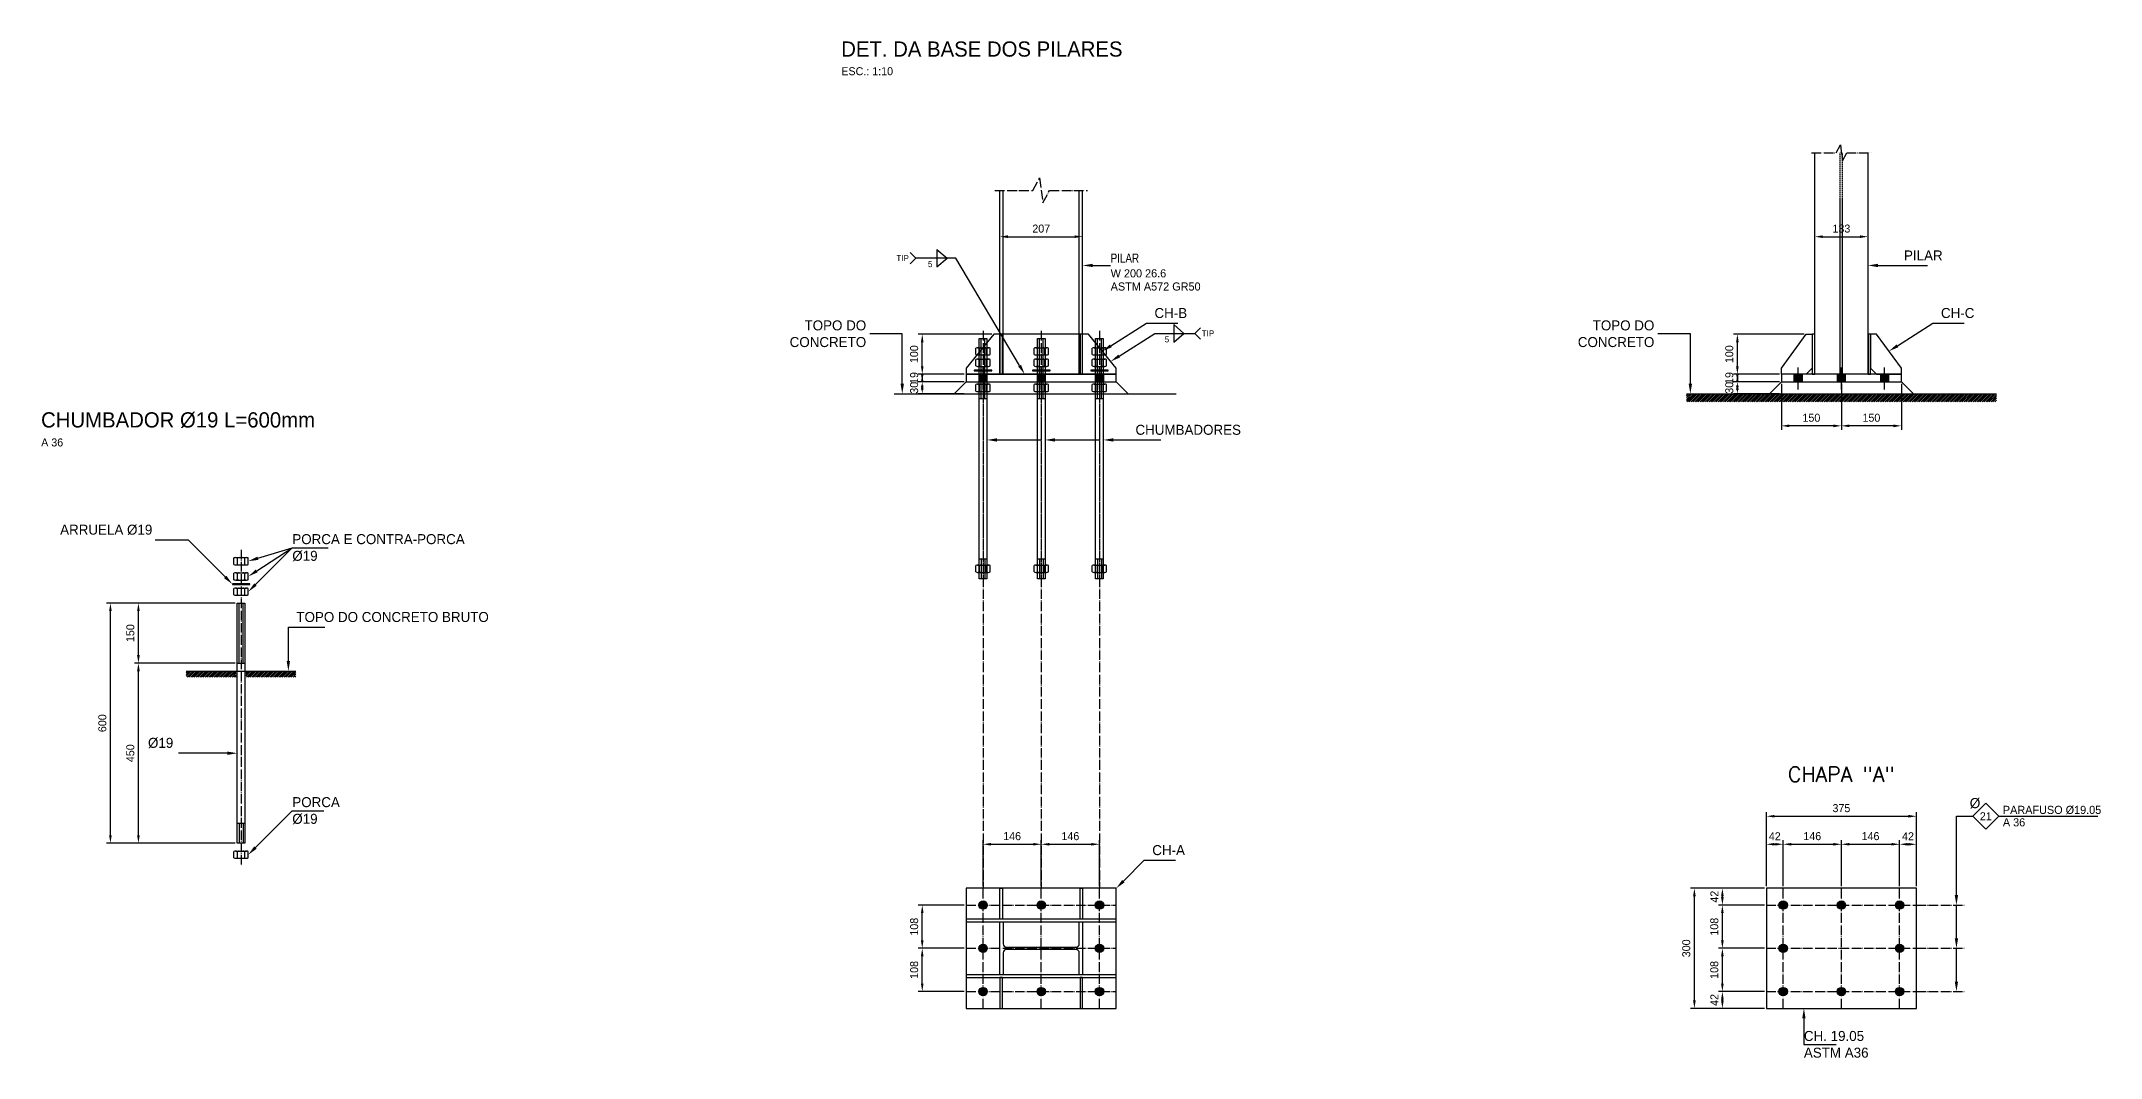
# Model space of a CAD drawing. Extents: x -2500 to 8387, y -4129 to 842.
# Drawn here: x -2500 to 2648, y -1699 to 842 of the extents above; entities that cross this region are included whole.
import ezdxf

# ---------------------------------------------------------------- set-up
doc = ezdxf.new("R2010")
doc.units = 0
doc.header["$MEASUREMENT"] = 0
doc.linetypes.add('ACAD_ISO01W100', pattern=[5, 4, -1])
doc.linetypes.add('ACAD_ISO04W100', pattern=[30.5, 24, -3, 0.5, -3])
doc.layers.get('0').update_dxf_attribs({"linetype": 'CONTINUOUS'})
doc.layers.get('DEFPOINTS').update_dxf_attribs({"linetype": 'ACAD_ISO01W100'})
for name, color, linetype in [('CHU-CHUMBADOR', 1, 'CONTINUOUS'), ('DIM-1', 4, 'CONTINUOUS'), ('EIXO', 5, 'ACAD_ISO04W100'), ('FAB-CHAPA', 2, 'CONTINUOUS'), ('G-SIMBOLO', 4, 'CONTINUOUS'), ('L-HIDDEN', 7, 'ACAD_ISO01W100'), ('PERFIL', 1, 'CONTINUOUS'), ('REGUA120', 2, 'CONTINUOUS'), ('REGUA140', 7, 'CONTINUOUS'), ('REGUA80', 4, 'CONTINUOUS')]:
    doc.layers.add(name, color=color, linetype=linetype)
doc.styles.add('REGUA100', font='ROMANS.SHX', dxfattribs={"height": 2.54})
doc.dimstyles.new('ISO-25', dxfattribs={"dimtxt": 2.5, "dimasz": 2.5, "dimexe": 1.25, "dimexo": 0.625, "dimtad": 1, "dimdsep": 46, "dimtxsty": 'STANDARD', "dimcen": 2.5, "dimclrt": 4, "dimadec": 0, "dimazin": 0, "dimtfac": 1, "dimtmove": 0, "dimatfit": 3, "dimfxl": 1, "dimarcsym": 0})
pattern_1 = [(45, (0, 0), (-2.245064, 2.245064), [])]

# ---------------------------------------------------------------- blocks, each defined once
blk = doc.blocks.new('*D4')
for p, q in [((-2014.5, -712.5), (-2266.7, -712.5)), ((-2256.7, -1142.5), (-2256.7, -732.5)), ((-2014.5, -1162.5), (-2266.7, -1162.5))]:
    blk.add_line(p, q)
for points in [[(-2256.7, -712.5), (-2253.4, -732.5), (-2260, -732.5)], [(-2256.7, -1162.5), (-2260, -1142.5), (-2253.4, -1142.5)]]:
    blk.add_trace(points)
at = {"layer": 'DEFPOINTS', "color": 0, "linetype": 'ByBlock'}
for p in [(-2009.5, -712.5), (-2009.5, -1162.5)]:
    blk.add_point(p, dxfattribs=at)
at = {"layer": 'REGUA80', "color": 4, "insert": (-2266.7, -937.5), "char_height": 20, "attachment_point": 8, "rotation": 90}
blk.add_mtext('450', dxfattribs=at)
blk = doc.blocks.new('*D5')
for p, q in [((-2014.5, -562.5), (-2266.7, -562.5)), ((-2256.7, -692.5), (-2256.7, -582.5)), ((-2014.5, -712.5), (-2266.7, -712.5))]:
    blk.add_line(p, q)
for points in [[(-2256.7, -562.5), (-2253.4, -582.5), (-2260, -582.5)], [(-2256.7, -712.5), (-2260, -692.5), (-2253.4, -692.5)]]:
    blk.add_trace(points)
at = {"layer": 'DEFPOINTS', "color": 0, "linetype": 'ByBlock'}
for p in [(-2009.5, -562.5), (-2009.5, -712.5)]:
    blk.add_point(p, dxfattribs=at)
at = {"layer": 'REGUA80', "color": 4, "insert": (-2266.7, -637.5), "char_height": 20, "attachment_point": 8, "rotation": 90}
blk.add_mtext('150', dxfattribs=at)
blk = doc.blocks.new('*D6')
for p, q in [((-2014.5, -562.5), (-2336.7, -562.5)), ((-2326.7, -1142.5), (-2326.7, -582.5)), ((-2014.5, -1162.5), (-2336.7, -1162.5))]:
    blk.add_line(p, q)
for points in [[(-2326.7, -562.5), (-2323.4, -582.5), (-2330, -582.5)], [(-2326.7, -1162.5), (-2330, -1142.5), (-2323.4, -1142.5)]]:
    blk.add_trace(points)
at = {"layer": 'DEFPOINTS', "color": 0, "linetype": 'ByBlock'}
for p in [(-2009.5, -562.5), (-2009.5, -1162.5)]:
    blk.add_point(p, dxfattribs=at)
at = {"layer": 'REGUA80', "color": 4, "insert": (-2336.7, -862.5), "char_height": 20, "attachment_point": 8, "rotation": 90}
blk.add_mtext('600', dxfattribs=at)
blk = doc.blocks.new('*D7')
for p, q in [((-103.5, 333.1), (-103.5, 363.1)), ((103.5, 333.1), (103.5, 363.1)), ((-83.5, 353.1), (83.5, 353.1))]:
    blk.add_line(p, q)
for points in [[(-103.5, 353.1), (-83.5, 356.5), (-83.5, 349.8)], [(103.5, 353.1), (83.5, 349.8), (83.5, 356.5)]]:
    blk.add_trace(points)
at = {"layer": 'DEFPOINTS', "color": 0}
for p in [(0, 363.1), (-103.5, 328.1), (103.5, 328.1)]:
    blk.add_point(p, dxfattribs=at)
at = {"layer": 'REGUA80', "color": 4, "insert": (0, 363.1), "char_height": 20, "attachment_point": 8}
blk.add_mtext('207', dxfattribs=at)
blk = doc.blocks.new('*D8')
for p, q in [((-192.5, -9.5), (-307.5, -9.5)), ((-192.5, -39.5), (-307.5, -39.5)), ((-297.5, -19.5), (-297.5, -29.5))]:
    blk.add_line(p, q)
for points in [[(-297.5, -9.5), (-294.2, -29.5), (-300.8, -29.5)], [(-297.5, -39.5), (-300.8, -19.5), (-294.2, -19.5)]]:
    blk.add_trace(points)
at = {"layer": 'DEFPOINTS', "color": 0, "linetype": 'ByBlock'}
for p in [(-187.5, -9.5), (-187.5, -39.5)]:
    blk.add_point(p, dxfattribs=at)
at = {"layer": 'REGUA80', "color": 4, "insert": (-307.5, -24.5), "char_height": 20, "attachment_point": 8, "rotation": 90}
blk.add_mtext('30', dxfattribs=at)
blk = doc.blocks.new('*D9')
for p, q in [((-192.5, 9.5), (-307.5, 9.5)), ((-297.5, 10.5), (-297.5, -10.5)), ((-192.5, -9.5), (-307.5, -9.5))]:
    blk.add_line(p, q)
for points in [[(-297.5, -9.5), (-300.8, 10.5), (-294.2, 10.5)], [(-297.5, 9.5), (-294.2, -10.5), (-300.8, -10.5)]]:
    blk.add_trace(points)
at = {"layer": 'DEFPOINTS', "color": 0, "linetype": 'ByBlock'}
for p in [(-187.5, 9.5), (-187.5, -9.5)]:
    blk.add_point(p, dxfattribs=at)
at = {"layer": 'REGUA80', "color": 4, "insert": (-307.5, 0), "char_height": 20, "attachment_point": 8, "rotation": 90}
blk.add_mtext('19', dxfattribs=at)
blk = doc.blocks.new('*D10')
for p, q in [((-123.5, 109.5), (-307.5, 109.5)), ((-297.5, 29.5), (-297.5, 89.5)), ((-192.5, 9.5), (-307.5, 9.5))]:
    blk.add_line(p, q)
for points in [[(-297.5, 109.5), (-294.2, 89.5), (-300.8, 89.5)], [(-297.5, 9.5), (-300.8, 29.5), (-294.2, 29.5)]]:
    blk.add_trace(points)
at = {"layer": 'DEFPOINTS', "color": 0, "linetype": 'ByBlock'}
for p in [(-118.5, 109.5), (-187.5, 9.5)]:
    blk.add_point(p, dxfattribs=at)
at = {"layer": 'REGUA80', "color": 4, "insert": (-307.5, 59.5), "char_height": 20, "attachment_point": 8, "rotation": 90}
blk.add_mtext('100', dxfattribs=at)
blk = doc.blocks.new('*D11')
for p, q in [((1933.5, 333.1), (1933.5, 363.1)), ((2066.5, 333.1), (2066.5, 363.1)), ((1953.5, 353.1), (2046.5, 353.1))]:
    blk.add_line(p, q)
for points in [[(1933.5, 353.1), (1953.5, 356.5), (1953.5, 349.8)], [(2066.5, 353.1), (2046.5, 349.8), (2046.5, 356.5)]]:
    blk.add_trace(points)
at = {"layer": 'DEFPOINTS', "color": 0}
for p in [(2000, 363.1), (1933.5, 328.1), (2066.5, 328.1)]:
    blk.add_point(p, dxfattribs=at)
at = {"layer": 'REGUA80', "color": 4, "insert": (2000, 363.1), "char_height": 20, "attachment_point": 8}
blk.add_mtext('133', dxfattribs=at)
blk = doc.blocks.new('*D12')
for p, q in [((1845, -9.5), (1730, -9.5)), ((1845, -39.5), (1730, -39.5)), ((1740, -19.5), (1740, -29.5))]:
    blk.add_line(p, q)
for points in [[(1740, -9.5), (1743.3, -29.5), (1736.7, -29.5)], [(1740, -39.5), (1736.7, -19.5), (1743.3, -19.5)]]:
    blk.add_trace(points)
at = {"layer": 'DEFPOINTS', "color": 0, "linetype": 'ByBlock'}
for p in [(1850, -9.5), (1850, -39.5)]:
    blk.add_point(p, dxfattribs=at)
at = {"layer": 'REGUA80', "color": 4, "insert": (1730, -24.5), "char_height": 20, "attachment_point": 8, "rotation": 90}
blk.add_mtext('30', dxfattribs=at)
blk = doc.blocks.new('*D13')
for p, q in [((1845, 9.5), (1730, 9.5)), ((1740, 10.5), (1740, -10.5)), ((1845, -9.5), (1730, -9.5))]:
    blk.add_line(p, q)
for points in [[(1740, -9.5), (1736.7, 10.5), (1743.3, 10.5)], [(1740, 9.5), (1743.3, -10.5), (1736.7, -10.5)]]:
    blk.add_trace(points)
at = {"layer": 'DEFPOINTS', "color": 0, "linetype": 'ByBlock'}
for p in [(1850, 9.5), (1850, -9.5)]:
    blk.add_point(p, dxfattribs=at)
at = {"layer": 'REGUA80', "color": 4, "insert": (1730, 0), "char_height": 20, "attachment_point": 8, "rotation": 90}
blk.add_mtext('19', dxfattribs=at)
blk = doc.blocks.new('*D14')
for p, q in [((1907.2, 109.5), (1730, 109.5)), ((1740, 29.5), (1740, 89.5)), ((1845, 9.5), (1730, 9.5))]:
    blk.add_line(p, q)
for points in [[(1740, 109.5), (1743.3, 89.5), (1736.7, 89.5)], [(1740, 9.5), (1736.7, 29.5), (1743.3, 29.5)]]:
    blk.add_trace(points)
at = {"layer": 'DEFPOINTS', "color": 0, "linetype": 'ByBlock'}
for p in [(1912.2, 109.5), (1850, 9.5)]:
    blk.add_point(p, dxfattribs=at)
at = {"layer": 'REGUA80', "color": 4, "insert": (1730, 59.5), "char_height": 20, "attachment_point": 8, "rotation": 90}
blk.add_mtext('100', dxfattribs=at)
blk = doc.blocks.new('*D15')
for p, q in [((1850, -14.5), (1850, -129.5)), ((2000, -14.5), (2000, -129.5)), ((1980, -119.5), (1870, -119.5))]:
    blk.add_line(p, q)
for points in [[(1850, -119.5), (1870, -116.2), (1870, -122.9)], [(2000, -119.5), (1980, -122.9), (1980, -116.2)]]:
    blk.add_trace(points)
at = {"layer": 'DEFPOINTS', "color": 0}
for p in [(1850, -9.5), (2000, -9.5), (1925, -109.5)]:
    blk.add_point(p, dxfattribs=at)
at = {"layer": 'REGUA80', "color": 4, "insert": (1925, -109.5), "char_height": 20, "attachment_point": 8}
blk.add_mtext('150', dxfattribs=at)
blk = doc.blocks.new('*D16')
for p, q in [((2000, -14.5), (2000, -129.5)), ((2150, -14.5), (2150, -129.5)), ((2130, -119.5), (2020, -119.5))]:
    blk.add_line(p, q)
for points in [[(2000, -119.5), (2020, -116.2), (2020, -122.9)], [(2150, -119.5), (2130, -122.9), (2130, -116.2)]]:
    blk.add_trace(points)
at = {"layer": 'DEFPOINTS', "color": 0}
for p in [(2000, -9.5), (2150, -9.5), (2075, -109.5)]:
    blk.add_point(p, dxfattribs=at)
at = {"layer": 'REGUA80', "color": 4, "insert": (2075, -109.5), "char_height": 20, "attachment_point": 8}
blk.add_mtext('150', dxfattribs=at)
blk = doc.blocks.new('*D17')
for p, q in [((-192.5, -1425), (-307.5, -1425)), ((-297.5, -1513), (-297.5, -1445)), ((-192.5, -1533), (-307.5, -1533))]:
    blk.add_line(p, q)
for points in [[(-297.5, -1425), (-294.2, -1445), (-300.8, -1445)], [(-297.5, -1533), (-300.8, -1513), (-294.2, -1513)]]:
    blk.add_trace(points)
at = {"layer": 'DEFPOINTS', "color": 0, "linetype": 'ByBlock'}
for p in [(-187.5, -1425), (-187.5, -1533)]:
    blk.add_point(p, dxfattribs=at)
at = {"layer": 'REGUA80', "color": 4, "insert": (-307.5, -1479), "char_height": 20, "attachment_point": 8, "rotation": 90}
blk.add_mtext('108', dxfattribs=at)
blk = doc.blocks.new('*D18')
for p, q in [((-192.5, -1317), (-307.5, -1317)), ((-297.5, -1405), (-297.5, -1337)), ((-192.5, -1425), (-307.5, -1425))]:
    blk.add_line(p, q)
for points in [[(-297.5, -1317), (-294.2, -1337), (-300.8, -1337)], [(-297.5, -1425), (-300.8, -1405), (-294.2, -1405)]]:
    blk.add_trace(points)
at = {"layer": 'DEFPOINTS', "color": 0, "linetype": 'ByBlock'}
for p in [(-187.5, -1317), (-187.5, -1425)]:
    blk.add_point(p, dxfattribs=at)
at = {"layer": 'REGUA80', "color": 4, "insert": (-307.5, -1371), "char_height": 20, "attachment_point": 8, "rotation": 90}
blk.add_mtext('108', dxfattribs=at)
blk = doc.blocks.new('*D19')
for p, q in [((-145.5, -1270), (-145.5, -1155)), ((-125.5, -1165), (-20, -1165)), ((0, -1270), (0, -1155))]:
    blk.add_line(p, q)
for points in [[(-145.5, -1165), (-125.5, -1161.7), (-125.5, -1168.3)], [(0, -1165), (-20, -1168.3), (-20, -1161.7)]]:
    blk.add_trace(points)
at = {"layer": 'DEFPOINTS', "color": 0}
for p in [(-72.8, -1155), (-145.5, -1275), (0, -1275)]:
    blk.add_point(p, dxfattribs=at)
at = {"layer": 'REGUA80', "color": 4, "insert": (-72.8, -1155), "char_height": 20, "attachment_point": 8}
blk.add_mtext('146', dxfattribs=at)
blk = doc.blocks.new('*D20')
for p, q in [((0, -1270), (0, -1155)), ((20, -1165), (125.5, -1165)), ((145.5, -1270), (145.5, -1155))]:
    blk.add_line(p, q)
for points in [[(0, -1165), (20, -1161.7), (20, -1168.3)], [(145.5, -1165), (125.5, -1168.3), (125.5, -1161.7)]]:
    blk.add_trace(points)
at = {"layer": 'DEFPOINTS', "color": 0}
for p in [(72.8, -1155), (0, -1275), (145.5, -1275)]:
    blk.add_point(p, dxfattribs=at)
at = {"layer": 'REGUA80', "color": 4, "insert": (72.8, -1155), "char_height": 20, "attachment_point": 8}
blk.add_mtext('146', dxfattribs=at)
blk = doc.blocks.new('*D21')
for p, q in [((1807.5, -1533), (1692.5, -1533)), ((1807.5, -1575), (1692.5, -1575)), ((1702.5, -1555), (1702.5, -1553))]:
    blk.add_line(p, q)
for points in [[(1702.5, -1533), (1705.8, -1553), (1699.2, -1553)], [(1702.5, -1575), (1699.2, -1555), (1705.8, -1555)]]:
    blk.add_trace(points)
at = {"layer": 'DEFPOINTS', "color": 0, "linetype": 'ByBlock'}
for p in [(1812.5, -1533), (1812.5, -1575)]:
    blk.add_point(p, dxfattribs=at)
at = {"layer": 'REGUA80', "color": 4, "insert": (1692.5, -1554), "char_height": 20, "attachment_point": 8, "rotation": 90}
blk.add_mtext('42', dxfattribs=at)
blk = doc.blocks.new('*D22')
for p, q in [((1807.5, -1425), (1692.5, -1425)), ((1702.5, -1513), (1702.5, -1445)), ((1807.5, -1533), (1692.5, -1533))]:
    blk.add_line(p, q)
for points in [[(1702.5, -1425), (1705.8, -1445), (1699.2, -1445)], [(1702.5, -1533), (1699.2, -1513), (1705.8, -1513)]]:
    blk.add_trace(points)
at = {"layer": 'DEFPOINTS', "color": 0, "linetype": 'ByBlock'}
for p in [(1812.5, -1425), (1812.5, -1533)]:
    blk.add_point(p, dxfattribs=at)
at = {"layer": 'REGUA80', "color": 4, "insert": (1692.5, -1479), "char_height": 20, "attachment_point": 8, "rotation": 90}
blk.add_mtext('108', dxfattribs=at)
blk = doc.blocks.new('*D23')
for p, q in [((1807.5, -1317), (1692.5, -1317)), ((1702.5, -1405), (1702.5, -1337)), ((1807.5, -1425), (1692.5, -1425))]:
    blk.add_line(p, q)
for points in [[(1702.5, -1317), (1705.8, -1337), (1699.2, -1337)], [(1702.5, -1425), (1699.2, -1405), (1705.8, -1405)]]:
    blk.add_trace(points)
at = {"layer": 'DEFPOINTS', "color": 0, "linetype": 'ByBlock'}
for p in [(1812.5, -1317), (1812.5, -1425)]:
    blk.add_point(p, dxfattribs=at)
at = {"layer": 'REGUA80', "color": 4, "insert": (1692.5, -1371), "char_height": 20, "attachment_point": 8, "rotation": 90}
blk.add_mtext('108', dxfattribs=at)
blk = doc.blocks.new('*D24')
for p, q in [((1807.5, -1275), (1692.5, -1275)), ((1807.5, -1317), (1692.5, -1317)), ((1702.5, -1297), (1702.5, -1295))]:
    blk.add_line(p, q)
for points in [[(1702.5, -1275), (1705.8, -1295), (1699.2, -1295)], [(1702.5, -1317), (1699.2, -1297), (1705.8, -1297)]]:
    blk.add_trace(points)
at = {"layer": 'DEFPOINTS', "color": 0, "linetype": 'ByBlock'}
for p in [(1812.5, -1275), (1812.5, -1317)]:
    blk.add_point(p, dxfattribs=at)
at = {"layer": 'REGUA80', "color": 4, "insert": (1692.5, -1296), "char_height": 20, "attachment_point": 8, "rotation": 90}
blk.add_mtext('42', dxfattribs=at)
blk = doc.blocks.new('*D25')
for p, q in [((1812.5, -1270), (1812.5, -1155)), ((1832.5, -1165), (1834.5, -1165)), ((1854.5, -1270), (1854.5, -1155))]:
    blk.add_line(p, q)
for points in [[(1812.5, -1165), (1832.5, -1161.7), (1832.5, -1168.3)], [(1854.5, -1165), (1834.5, -1168.3), (1834.5, -1161.7)]]:
    blk.add_trace(points)
at = {"layer": 'DEFPOINTS', "color": 0}
for p in [(1833.5, -1155), (1812.5, -1275), (1854.5, -1275)]:
    blk.add_point(p, dxfattribs=at)
at = {"layer": 'REGUA80', "color": 4, "insert": (1833.5, -1155), "char_height": 20, "attachment_point": 8}
blk.add_mtext('42', dxfattribs=at)
blk = doc.blocks.new('*D26')
for p, q in [((1854.5, -1270), (1854.5, -1155)), ((1874.5, -1165), (1980, -1165)), ((2000, -1270), (2000, -1155))]:
    blk.add_line(p, q)
for points in [[(1854.5, -1165), (1874.5, -1161.7), (1874.5, -1168.3)], [(2000, -1165), (1980, -1168.3), (1980, -1161.7)]]:
    blk.add_trace(points)
at = {"layer": 'DEFPOINTS', "color": 0}
for p in [(1927.2, -1155), (1854.5, -1275), (2000, -1275)]:
    blk.add_point(p, dxfattribs=at)
at = {"layer": 'REGUA80', "color": 4, "insert": (1927.2, -1155), "char_height": 20, "attachment_point": 8}
blk.add_mtext('146', dxfattribs=at)
blk = doc.blocks.new('*D27')
for p, q in [((2000, -1270), (2000, -1155)), ((2020, -1165), (2125.5, -1165)), ((2145.5, -1270), (2145.5, -1155))]:
    blk.add_line(p, q)
for points in [[(2000, -1165), (2020, -1161.7), (2020, -1168.3)], [(2145.5, -1165), (2125.5, -1168.3), (2125.5, -1161.7)]]:
    blk.add_trace(points)
at = {"layer": 'DEFPOINTS', "color": 0}
for p in [(2072.8, -1155), (2000, -1275), (2145.5, -1275)]:
    blk.add_point(p, dxfattribs=at)
at = {"layer": 'REGUA80', "color": 4, "insert": (2072.8, -1155), "char_height": 20, "attachment_point": 8}
blk.add_mtext('146', dxfattribs=at)
blk = doc.blocks.new('*D28')
for p, q in [((2145.5, -1270), (2145.5, -1155)), ((2165.5, -1165), (2167.5, -1165)), ((2187.5, -1270), (2187.5, -1155))]:
    blk.add_line(p, q)
for points in [[(2145.5, -1165), (2165.5, -1161.7), (2165.5, -1168.3)], [(2187.5, -1165), (2167.5, -1168.3), (2167.5, -1161.7)]]:
    blk.add_trace(points)
at = {"layer": 'DEFPOINTS', "color": 0}
for p in [(2166.5, -1155), (2145.5, -1275), (2187.5, -1275)]:
    blk.add_point(p, dxfattribs=at)
at = {"layer": 'REGUA80', "color": 4, "insert": (2166.5, -1155), "char_height": 20, "attachment_point": 8}
blk.add_mtext('42', dxfattribs=at)
blk = doc.blocks.new('*D29')
for p, q in [((1807.5, -1275), (1622.5, -1275)), ((1632.5, -1555), (1632.5, -1295)), ((1807.5, -1575), (1622.5, -1575))]:
    blk.add_line(p, q)
for points in [[(1632.5, -1275), (1635.8, -1295), (1629.2, -1295)], [(1632.5, -1575), (1629.2, -1555), (1635.8, -1555)]]:
    blk.add_trace(points)
at = {"layer": 'DEFPOINTS', "color": 0, "linetype": 'ByBlock'}
for p in [(1812.5, -1275), (1812.5, -1575)]:
    blk.add_point(p, dxfattribs=at)
at = {"layer": 'REGUA80', "color": 4, "insert": (1622.5, -1425), "char_height": 20, "attachment_point": 8, "rotation": 90}
blk.add_mtext('300', dxfattribs=at)
blk = doc.blocks.new('*D30')
for p, q in [((1812.5, -1270), (1812.5, -1085)), ((1832.5, -1095), (2167.5, -1095)), ((2187.5, -1270), (2187.5, -1085))]:
    blk.add_line(p, q)
for points in [[(1812.5, -1095), (1832.5, -1091.7), (1832.5, -1098.3)], [(2187.5, -1095), (2167.5, -1098.3), (2167.5, -1091.7)]]:
    blk.add_trace(points)
at = {"layer": 'DEFPOINTS', "color": 0}
for p in [(2000, -1085), (1812.5, -1275), (2187.5, -1275)]:
    blk.add_point(p, dxfattribs=at)
at = {"layer": 'REGUA80', "color": 4, "insert": (2000, -1085), "char_height": 20, "attachment_point": 8}
blk.add_mtext('375', dxfattribs=at)

msp = doc.modelspace()

# ---------------------------------------------------------------- hatches: boundary and pattern name
h = msp.add_hatch()
h.set_pattern_fill('ANSI31', color=256, style=0)
h.set_pattern_definition(pattern_1)
h.paths.add_polyline_path([(1612.5, -39.525), (1612.5, -59.525), (2387.5, -59.525), (2387.5, -39.525)])
h = msp.add_hatch()
h.set_pattern_fill('ANSI31', color=256, style=0)
h.set_pattern_definition(pattern_1)
h.paths.add_polyline_path([(-2137.16, -732.5), (-2137.16, -747.5), (-2012.025, -747.5), (-2012.025, -732.5)])
h = msp.add_hatch()
h.set_pattern_fill('ANSI31', color=256, style=0)
h.set_pattern_definition(pattern_1)
h.paths.add_polyline_path([(-1862.84, -732.5), (-1862.84, -747.5), (-1987.975, -747.5), (-1987.975, -732.5)])

# ---------------------------------------------------------------- linework, layer by layer
for p, q in [((-367.5, -39.525), (337.5, -39.525)), ((1612.5, -39.525), (2387.5, -39.525)), ((-2137.16, -732.5), (-1862.84, -732.5)), ((2287.5, -1095), (2328.281, -1095))]:
    msp.add_line(p, q)
at = {"color": 4}
for p, q in [((-187.5, -9.525), (-217.5, -39.525)), ((187.5, -9.525), (217.5, -39.525)), ((1850, -9.525), (1820, -39.525)), ((2150, -9.525), (2180, -39.525)), ((2393.631, -1095), (2640.631, -1095))]:
    msp.add_line(p, q, dxfattribs=at)
at = {"color": 255}
for points in [[(-54.159, 31.024), (-213.5, 299.525)], [(194.792, 54.947), (283.7, 111.525)]]:
    msp.add_lwpolyline(points, dxfattribs=at)
for points in [[(128.5, 281.25), (173.5, 281.25)], [(2091.5, 281.25), (2136.5, 281.25), (2215, 281.25)], [(-347.5, -14.525), (-347.5, 110.475), (-428.5, 110.475)], [(174.092, 80.447), (263, 137.025), (341, 137.025)], [(1622.5, -14.525), (1622.5, 110.475), (1541.5, 110.475)], [(2140.017, 80.447), (2228.925, 137.025), (2306.925, 137.025)], [(-110.975, -154.762), (0, -154.762)], [(34.525, -154.762), (145.5, -154.762)], [(180.025, -154.762), (215.5, -154.762), (298.75, -154.762)], [(-2039.585, -497.197), (-2131.907, -404.875), (-2214.907, -404.875)], [(-1964.331, -516.247), (-1872.008, -423.925), (-1782.009, -423.925)], [(-1961.082, -482.147), (-1872.008, -423.925)], [(-1958.111, -450.382), (-1872.008, -423.925)], [(-1881.89, -707.5), (-1881.89, -622.5), (-1790.391, -622.5)], [(-2034.525, -937.5), (-2079.525, -937.5), (-2156.525, -937.5)], [(-1964.331, -1173.397), (-1872.008, -1081.075), (-1793.258, -1081.075)], [(2287.5, -1292), (2287.5, -1095)], [(205.178, -1257.322), (257.5, -1205), (335.5, -1205)], [(2287.5, -1400), (2287.5, -1317)], [(2287.5, -1508), (2287.5, -1425)], [(1906.25, -1600), (1906.25, -1665), (1987.25, -1665)]]:
    msp.add_lwpolyline(points)
at = {"color": 4}
msp.add_lwpolyline([(2393.631, -1095), (2360.956, -1062.325), (2328.281, -1095), (2360.956, -1127.675)], close=True, dxfattribs=at)
at = {"const_width": 10.525}
for points in [[(-150.762, -1317, 1), (-140.238, -1317, 1)], [(-5.262, -1317, 1), (5.262, -1317, 1)], [(140.238, -1317, 1), (150.762, -1317, 1)], [(1849.238, -1317, 1), (1859.762, -1317, 1)], [(1994.738, -1317, 1), (2005.262, -1317, 1)], [(2140.238, -1317, 1), (2150.762, -1317, 1)], [(-150.762, -1425, 1), (-140.238, -1425, 1)], [(140.238, -1425, 1), (150.762, -1425, 1)], [(1849.238, -1425, 1), (1859.762, -1425, 1)], [(2140.238, -1425, 1), (2150.762, -1425, 1)], [(-150.762, -1533, 1), (-140.238, -1533, 1)], [(-5.262, -1533, 1), (5.262, -1533, 1)], [(140.238, -1533, 1), (150.762, -1533, 1)], [(1849.238, -1533, 1), (1859.762, -1533, 1)], [(1994.738, -1533, 1), (2005.262, -1533, 1)], [(2140.238, -1533, 1), (2150.762, -1533, 1)]]:
    msp.add_lwpolyline(points, format="xyb", close=True, dxfattribs=at)
for points in [[(103.5, 281.25), (128.5, 285.417), (128.5, 277.083)], [(2066.5, 281.25), (2091.5, 285.417), (2091.5, 277.083)], [(153, 67.025), (171.855, 83.962), (176.329, 76.932)], [(2118.925, 67.025), (2137.78, 83.962), (2142.254, 76.932)], [(-347.5, -39.525), (-351.667, -14.525), (-343.333, -14.525)], [(1622.5, -39.525), (1618.333, -14.525), (1626.667, -14.525)], [(-135.975, -154.762), (-110.975, -150.596), (-110.975, -158.929)], [(9.525, -154.762), (34.525, -150.596), (34.525, -158.929)], [(155.025, -154.762), (180.025, -150.596), (180.025, -158.929)], [(-1982.008, -457.725), (-1959.335, -446.399), (-1956.887, -454.365)], [(-2021.907, -514.875), (-2042.531, -500.144), (-2036.639, -494.251)], [(-1982.008, -495.825), (-1963.362, -478.659), (-1958.802, -485.635)], [(-1982.008, -533.925), (-1967.277, -513.301), (-1961.384, -519.194)], [(-1881.89, -732.5), (-1886.057, -707.5), (-1877.723, -707.5)], [(-2009.525, -937.5), (-2034.525, -941.667), (-2034.525, -933.333)], [(-1982.008, -1191.075), (-1967.277, -1170.451), (-1961.384, -1176.344)], [(187.5, -1275), (202.231, -1254.376), (208.124, -1260.269)], [(2287.5, -1317), (2283.333, -1292), (2291.667, -1292)], [(2287.5, -1425), (2283.333, -1400), (2291.667, -1400)], [(2287.5, -1533), (2283.333, -1508), (2291.667, -1508)], [(1906.25, -1575), (1910.417, -1600), (1902.083, -1600)]]:
    msp.add_trace(points)
at = {"color": 255}
for points in [[(173.7, 41.525), (192.555, 58.462), (197.029, 51.432)], [(-156.025, -9.525), (-134.975, -9.525), (-156.025, 9.525), (-134.975, 9.525)], [(-156.025, -9.525), (-134.975, -9.525), (-156.025, 9.525), (-134.975, 9.525)], [(-156.025, -9.525), (-134.975, -9.525), (-156.025, 9.525), (-134.975, 9.525)], [(-41.4, 9.525), (-57.742, 28.898), (-50.575, 33.151)], [(-10.525, -9.525), (10.525, -9.525), (-10.525, 9.525), (10.525, 9.525)], [(-10.525, -9.525), (10.525, -9.525), (-10.525, 9.525), (10.525, 9.525)], [(134.975, -9.525), (156.025, -9.525), (134.975, 9.525), (156.025, 9.525)], [(134.975, -9.525), (156.025, -9.525), (134.975, 9.525), (156.025, 9.525)], [(134.975, -9.525), (156.025, -9.525), (134.975, 9.525), (156.025, 9.525)], [(1881.475, -9.525), (1902.525, -9.525), (1881.475, 9.525), (1902.525, 9.525)], [(1881.475, -9.525), (1902.525, -9.525), (1881.475, 9.525), (1902.525, 9.525)], [(1881.475, -9.525), (1902.525, -9.525), (1881.475, 9.525), (1902.525, 9.525)], [(1989.475, -9.525), (2010.525, -9.525), (1989.475, 9.525), (2010.525, 9.525)], [(1989.475, -9.525), (2010.525, -9.525), (1989.475, 9.525), (2010.525, 9.525)], [(2097.475, -9.525), (2118.525, -9.525), (2097.475, 9.525), (2118.525, 9.525)], [(2097.475, -9.525), (2118.525, -9.525), (2097.475, 9.525), (2118.525, 9.525)], [(2097.475, -9.525), (2118.525, -9.525), (2097.475, 9.525), (2118.525, 9.525)]]:
    msp.add_trace(points, dxfattribs=at)
at = {"layer": 'CHU-CHUMBADOR'}
for p, q in [((-163.492, 58.579), (-163.492, 74.771)), ((-158.994, 75.724), (-132.006, 75.724)), ((-158.994, 57.626), (-132.006, 57.626)), ((-154.496, 58.579), (-154.496, 74.771)), ((-136.504, 58.579), (-136.504, 74.771)), ((-127.508, 58.579), (-127.508, 74.771)), ((-17.992, 58.579), (-17.992, 74.771)), ((-13.494, 75.724), (13.494, 75.724)), ((-13.494, 57.626), (13.494, 57.626)), ((-8.996, 58.579), (-8.996, 74.771)), ((8.996, 58.579), (8.996, 74.771)), ((17.992, 58.579), (17.992, 74.771)), ((127.508, 58.579), (127.508, 74.771)), ((132.006, 75.724), (158.994, 75.724)), ((132.006, 57.626), (158.994, 57.626)), ((136.504, 58.579), (136.504, 74.771)), ((154.496, 58.579), (154.496, 74.771)), ((163.492, 58.579), (163.492, 74.771)), ((-163.492, 30.004), (-163.492, 46.196)), ((-158.994, 47.149), (-132.006, 47.149)), ((-158.994, 29.051), (-132.006, 29.051)), ((-154.496, 30.004), (-154.496, 46.196)), ((-136.504, 30.004), (-136.504, 46.196)), ((-127.508, 30.004), (-127.508, 46.196)), ((-17.992, 30.004), (-17.992, 46.196)), ((-13.494, 47.149), (13.494, 47.149)), ((-13.494, 29.051), (13.494, 29.051)), ((-8.996, 30.004), (-8.996, 46.196)), ((8.996, 30.004), (8.996, 46.196)), ((17.992, 30.004), (17.992, 46.196)), ((127.508, 30.004), (127.508, 46.196)), ((132.006, 47.149), (158.994, 47.149)), ((132.006, 29.051), (158.994, 29.051)), ((136.504, 30.004), (136.504, 46.196)), ((154.496, 30.004), (154.496, 46.196)), ((163.492, 30.004), (163.492, 46.196)), ((-163.492, -32.621), (-163.492, -16.429)), ((-158.994, -15.476), (-132.006, -15.476)), ((-158.994, -33.574), (-132.006, -33.574)), ((-154.496, -32.621), (-154.496, -16.429)), ((-136.504, -32.621), (-136.504, -16.429)), ((-127.508, -32.621), (-127.508, -16.429)), ((-17.992, -32.621), (-17.992, -16.429)), ((-13.494, -15.476), (13.494, -15.476)), ((-13.494, -33.574), (13.494, -33.574)), ((-8.996, -32.621), (-8.996, -16.429)), ((8.996, -32.621), (8.996, -16.429)), ((17.992, -32.621), (17.992, -16.429)), ((127.508, -32.621), (127.508, -16.429)), ((132.006, -15.476), (158.994, -15.476)), ((132.006, -33.574), (158.994, -33.574)), ((136.504, -32.621), (136.504, -16.429)), ((154.496, -32.621), (154.496, -16.429)), ((163.492, -32.621), (163.492, -16.429)), ((-2017.992, -465.821), (-2017.992, -449.629)), ((-2013.494, -448.676), (-1986.506, -448.676)), ((-2008.996, -465.821), (-2008.996, -449.629)), ((-1991.004, -465.821), (-1991.004, -449.629)), ((-1982.008, -465.821), (-1982.008, -449.629)), ((-2017.992, -503.921), (-2017.992, -487.729)), ((-2013.494, -466.774), (-1986.506, -466.774)), ((-2013.494, -486.776), (-1986.506, -486.776)), ((-2013.494, -504.874), (-1986.506, -504.874)), ((-2008.996, -503.921), (-2008.996, -487.729)), ((-1991.004, -503.921), (-1991.004, -487.729)), ((-1982.008, -503.921), (-1982.008, -487.729)), ((-163.492, -484.599), (-163.492, -468.406)), ((-158.994, -467.454), (-132.006, -467.454)), ((-158.994, -485.551), (-132.006, -485.551)), ((-154.496, -484.599), (-154.496, -468.406)), ((-136.504, -484.599), (-136.504, -468.406)), ((-127.508, -484.599), (-127.508, -468.406)), ((-17.992, -484.599), (-17.992, -468.406)), ((-13.494, -467.454), (13.494, -467.454)), ((-13.494, -485.551), (13.494, -485.551)), ((-8.996, -484.599), (-8.996, -468.406)), ((8.996, -484.599), (8.996, -468.406)), ((17.992, -484.599), (17.992, -468.406)), ((127.508, -484.599), (127.508, -468.406)), ((132.006, -467.454), (158.994, -467.454)), ((132.006, -485.551), (158.994, -485.551)), ((136.504, -484.599), (136.504, -468.406)), ((154.496, -484.599), (154.496, -468.406)), ((163.492, -484.599), (163.492, -468.406)), ((-2017.992, -542.021), (-2017.992, -525.829)), ((-2013.494, -524.876), (-1986.506, -524.876)), ((-2013.494, -542.974), (-1986.506, -542.974)), ((-2008.996, -542.021), (-2008.996, -525.829)), ((-1991.004, -542.021), (-1991.004, -525.829)), ((-1982.008, -542.021), (-1982.008, -525.829)), ((-2017.992, -1199.171), (-2017.992, -1182.979)), ((-2013.494, -1182.026), (-1986.506, -1182.026)), ((-2008.996, -1199.171), (-2008.996, -1182.979)), ((-1991.004, -1199.171), (-1991.004, -1182.979)), ((-1982.008, -1199.171), (-1982.008, -1182.979)), ((-2013.494, -1200.124), (-1986.506, -1200.124))]:
    msp.add_line(p, q, dxfattribs=at)
for points in [[(-167.407, 18.097), (-123.593, 18.097), (-123.593, 20.002), (-167.407, 20.002)], [(-21.907, 18.097), (21.907, 18.097), (21.907, 20.002), (-21.907, 20.002)], [(123.593, 18.097), (167.407, 18.097), (167.407, 20.002), (123.593, 20.002)], [(-2021.907, -515.828), (-1978.093, -515.828), (-1978.093, -513.923), (-2021.907, -513.923)]]:
    msp.add_lwpolyline(points, close=True, dxfattribs=at)
at = {"layer": 'CHU-CHUMBADOR', "linetype": 'Continuous'}
for centre, start, end in [((-158.994, 64.627), 66.086832, 113.913168), ((-158.994, 68.723), 246.086832, 293.913168), ((-149.998, 64.627), 90, 113.913168), ((-149.998, 68.723), 246.086832, 270), ((-141.002, 64.627), 66.086832, 90), ((-141.002, 68.723), 270, 293.913168), ((-132.006, 64.627), 66.086832, 113.913168), ((-132.006, 68.723), 246.086832, 293.913168), ((-13.494, 64.627), 66.086832, 113.913168), ((-13.494, 68.723), 246.086832, 293.913168), ((-4.498, 64.627), 90, 113.913168), ((-4.498, 68.723), 246.086832, 270), ((4.498, 64.627), 66.086832, 90), ((4.498, 68.723), 270, 293.913168), ((13.494, 64.627), 66.086832, 113.913168), ((13.494, 68.723), 246.086832, 293.913168), ((132.006, 64.627), 66.086832, 113.913168), ((132.006, 68.723), 246.086832, 293.913168), ((141.002, 64.627), 90, 113.913168), ((141.002, 68.723), 246.086832, 270), ((149.998, 64.627), 66.086832, 90), ((149.998, 68.723), 270, 293.913168), ((158.994, 64.627), 66.086832, 113.913168), ((158.994, 68.723), 246.086832, 293.913168), ((-158.994, 36.052), 66.086832, 113.913168), ((-158.994, 40.148), 246.086832, 293.913168), ((-149.998, 36.052), 90, 113.913168), ((-149.998, 40.148), 246.086832, 270), ((-141.002, 36.052), 66.086832, 90), ((-141.002, 40.148), 270, 293.913168), ((-132.006, 36.052), 66.086832, 113.913168), ((-132.006, 40.148), 246.086832, 293.913168), ((-13.494, 36.052), 66.086832, 113.913168), ((-13.494, 40.148), 246.086832, 293.913168), ((-4.498, 36.052), 90, 113.913168), ((-4.498, 40.148), 246.086832, 270), ((4.498, 36.052), 66.086832, 90), ((4.498, 40.148), 270, 293.913168), ((13.494, 36.052), 66.086832, 113.913168), ((13.494, 40.148), 246.086832, 293.913168), ((132.006, 36.052), 66.086832, 113.913168), ((132.006, 40.148), 246.086832, 293.913168), ((141.002, 36.052), 90, 113.913168), ((141.002, 40.148), 246.086832, 270), ((149.998, 36.052), 66.086832, 90), ((149.998, 40.148), 270, 293.913168), ((158.994, 36.052), 66.086832, 113.913168), ((158.994, 40.148), 246.086832, 293.913168), ((-158.994, -26.573), 66.086832, 113.913168), ((-158.994, -22.477), 246.086832, 293.913168), ((-149.998, -26.573), 90, 113.913168), ((-149.998, -22.477), 246.086832, 270), ((-141.002, -26.573), 66.086832, 90), ((-141.002, -22.477), 270, 293.913168), ((-132.006, -26.573), 66.086832, 113.913168), ((-132.006, -22.477), 246.086832, 293.913168), ((-13.494, -26.573), 66.086832, 113.913168), ((-13.494, -22.477), 246.086832, 293.913168), ((-4.498, -26.573), 90, 113.913168), ((-4.498, -22.477), 246.086832, 270), ((4.498, -26.573), 66.086832, 90), ((4.498, -22.477), 270, 293.913168), ((13.494, -26.573), 66.086832, 113.913168), ((13.494, -22.477), 246.086832, 293.913168), ((132.006, -26.573), 66.086832, 113.913168), ((132.006, -22.477), 246.086832, 293.913168), ((141.002, -26.573), 90, 113.913168), ((141.002, -22.477), 246.086832, 270), ((149.998, -26.573), 66.086832, 90), ((149.998, -22.477), 270, 293.913168), ((158.994, -26.573), 66.086832, 113.913168), ((158.994, -22.477), 246.086832, 293.913168), ((-2013.494, -459.773), 66.086832, 113.913168), ((-2004.498, -459.773), 90, 113.913168), ((-1995.502, -459.773), 66.086832, 90), ((-1986.506, -459.773), 66.086832, 113.913168), ((-2013.494, -455.677), 246.086832, 293.913168), ((-2013.494, -497.873), 66.086832, 113.913168), ((-2013.494, -493.777), 246.086832, 293.913168), ((-2004.498, -455.677), 246.086832, 270), ((-2004.498, -497.873), 90, 113.913168), ((-2004.498, -493.777), 246.086832, 270), ((-1995.502, -455.677), 270, 293.913168), ((-1995.502, -497.873), 66.086832, 90), ((-1995.502, -493.777), 270, 293.913168), ((-1986.506, -455.677), 246.086832, 293.913168), ((-1986.506, -497.873), 66.086832, 113.913168), ((-1986.506, -493.777), 246.086832, 293.913168), ((-158.994, -478.55), 66.086832, 113.913168), ((-158.994, -474.455), 246.086832, 293.913168), ((-149.998, -478.55), 90, 113.913168), ((-149.998, -474.455), 246.086832, 270), ((-141.002, -478.55), 66.086832, 90), ((-141.002, -474.455), 270, 293.913168), ((-132.006, -478.55), 66.086832, 113.913168), ((-132.006, -474.455), 246.086832, 293.913168), ((-13.494, -478.55), 66.086832, 113.913168), ((-13.494, -474.455), 246.086832, 293.913168), ((-4.498, -478.55), 90, 113.913168), ((-4.498, -474.455), 246.086832, 270), ((4.498, -478.55), 66.086832, 90), ((4.498, -474.455), 270, 293.913168), ((13.494, -478.55), 66.086832, 113.913168), ((13.494, -474.455), 246.086832, 293.913168), ((132.006, -478.55), 66.086832, 113.913168), ((132.006, -474.455), 246.086832, 293.913168), ((141.002, -478.55), 90, 113.913168), ((141.002, -474.455), 246.086832, 270), ((149.998, -478.55), 66.086832, 90), ((149.998, -474.455), 270, 293.913168), ((158.994, -478.55), 66.086832, 113.913168), ((158.994, -474.455), 246.086832, 293.913168), ((-2013.494, -535.973), 66.086832, 113.913168), ((-2013.494, -531.877), 246.086832, 293.913168), ((-2004.498, -535.973), 90, 113.913168), ((-2004.498, -531.877), 246.086832, 270), ((-1995.502, -535.973), 66.086832, 90), ((-1995.502, -531.877), 270, 293.913168), ((-1986.506, -535.973), 66.086832, 113.913168), ((-1986.506, -531.877), 246.086832, 293.913168), ((-2013.494, -1193.123), 66.086832, 113.913168), ((-2004.498, -1193.123), 90, 113.913168), ((-1995.502, -1193.123), 66.086832, 90), ((-1986.506, -1193.123), 66.086832, 113.913168), ((-2013.494, -1189.027), 246.086832, 293.913168), ((-2004.498, -1189.027), 246.086832, 270), ((-1995.502, -1189.027), 270, 293.913168), ((-1986.506, -1189.027), 246.086832, 293.913168)]:
    msp.add_arc(centre, 11.096, start, end, dxfattribs=at)
at = {"layer": 'EIXO'}
for p, q in [((-145.5, -28.575), (-145.5, 28.575)), ((-145.5, -28.575), (-145.5, 28.575)), ((-145.5, -28.575), (-145.5, 28.575)), ((0, -28.575), (0, 28.575)), ((0, -28.575), (0, 28.575)), ((145.5, -28.575), (145.5, 28.575)), ((145.5, -28.575), (145.5, 28.575)), ((145.5, -28.575), (145.5, 28.575)), ((1892, -28.575), (1892, 28.575)), ((1892, -28.575), (1892, 28.575)), ((1892, -28.575), (1892, 28.575)), ((2000, -28.575), (2000, 28.575)), ((2000, -28.575), (2000, 28.575)), ((2108, -28.575), (2108, 28.575)), ((2108, -28.575), (2108, 28.575)), ((2108, -28.575), (2108, 28.575)), ((-145.5, -9.525), (-145.5, -1275)), ((0, -9.525), (0, -1275)), ((145.5, -9.525), (145.5, -1275)), ((-145.5, -1575), (-145.5, -1275)), ((0, -1575), (0, -1275)), ((145.5, -1575), (145.5, -1275)), ((1854.5, -1575), (1854.5, -1275)), ((2000, -1575), (2000, -1275)), ((2145.5, -1575), (2145.5, -1275)), ((-187.5, -1317), (187.5, -1317)), ((1812.5, -1317), (2187.5, -1317)), ((2187.5, -1317), (2307.5, -1317)), ((-187.5, -1425), (187.5, -1425)), ((1812.5, -1425), (2187.5, -1425)), ((2187.5, -1425), (2307.5, -1425)), ((-187.5, -1533), (187.5, -1533)), ((1812.5, -1533), (2187.5, -1533)), ((2187.5, -1533), (2307.5, -1533))]:
    msp.add_line(p, q, dxfattribs=at)
for points in [[(1925.52, 562.5), (1986.7, 562.5), (1997.34, 582.45), (2002.66, 542.55), (2013.3, 562.5), (2074.48, 562.5)], [(-115.92, 468.75), (-20.7, 468.75), (-4.14, 499.8), (4.14, 437.7), (20.7, 468.75), (115.92, 468.75)], [(-145.5, 117.548), (-145.5, -520.552)], [(0, 117.548), (0, -520.552)], [(145.5, 117.548), (145.5, -520.552)], [(-2000, -429.15), (-2000, -1219.65)]]:
    msp.add_lwpolyline(points, dxfattribs=at)
at = {"layer": 'FAB-CHAPA'}
for points in [[(-118.5, 109.525), (-187.5, 24.525), (-187.5, 9.525), (187.5, 9.525), (187.5, 24.525), (118.5, 109.525)], [(-103.5, 9.525), (-97.15, 9.525), (-97.15, 109.525), (-103.5, 109.525)], [(97.15, 9.525), (103.5, 9.525), (103.5, 109.525), (97.15, 109.525)], [(1850, 9.525), (1850, 24.525), (1912.15, 109.525), (1927.15, 109.525), (1927.15, 24.525), (1912.15, 9.525)], [(1927.15, 9.525), (1933.5, 9.525), (1933.5, 109.525), (1927.15, 109.525)], [(2066.5, 9.525), (2072.85, 9.525), (2072.85, 109.525), (2066.5, 109.525)], [(2150, 9.525), (2150, 24.525), (2087.85, 109.525), (2072.85, 109.525), (2072.85, 24.525), (2087.85, 9.525)], [(-187.5, -9.525), (187.5, -9.525), (187.5, 9.525), (-187.5, 9.525)], [(-156.025, -9.525), (-134.975, -9.525), (-134.975, 9.525), (-156.025, 9.525)], [(-156.025, -9.525), (-134.975, -9.525), (-134.975, 9.525), (-156.025, 9.525)], [(-156.025, -9.525), (-134.975, -9.525), (-134.975, 9.525), (-156.025, 9.525)], [(-10.525, -9.525), (10.525, -9.525), (10.525, 9.525), (-10.525, 9.525)], [(-10.525, -9.525), (10.525, -9.525), (10.525, 9.525), (-10.525, 9.525)], [(134.975, -9.525), (156.025, -9.525), (156.025, 9.525), (134.975, 9.525)], [(134.975, -9.525), (156.025, -9.525), (156.025, 9.525), (134.975, 9.525)], [(134.975, -9.525), (156.025, -9.525), (156.025, 9.525), (134.975, 9.525)], [(1850, -9.525), (2150, -9.525), (2150, 9.525), (1850, 9.525)], [(1881.475, -9.525), (1902.525, -9.525), (1902.525, 9.525), (1881.475, 9.525)], [(1881.475, -9.525), (1902.525, -9.525), (1902.525, 9.525), (1881.475, 9.525)], [(1881.475, -9.525), (1902.525, -9.525), (1902.525, 9.525), (1881.475, 9.525)], [(1989.475, -9.525), (2010.525, -9.525), (2010.525, 9.525), (1989.475, 9.525)], [(1989.475, -9.525), (2010.525, -9.525), (2010.525, 9.525), (1989.475, 9.525)], [(2097.475, -9.525), (2118.525, -9.525), (2118.525, 9.525), (2097.475, 9.525)], [(2097.475, -9.525), (2118.525, -9.525), (2118.525, 9.525), (2097.475, 9.525)], [(2097.475, -9.525), (2118.525, -9.525), (2118.525, 9.525), (2097.475, 9.525)], [(-187.5, -1575), (187.5, -1575), (187.5, -1275), (-187.5, -1275)], [(-103.5, -1275), (-97.15, -1275), (-97.15, -1352.15), (-103.5, -1352.15)], [(97.15, -1275), (103.5, -1275), (103.5, -1352.15), (97.15, -1352.15)], [(1812.5, -1575), (2187.5, -1575), (2187.5, -1275), (1812.5, -1275)], [(-187.5, -1358.5), (187.5, -1358.5), (187.5, -1352.15), (-187.5, -1352.15)], [(-187.5, -1497.85), (187.5, -1497.85), (187.5, -1491.5), (-187.5, -1491.5)], [(-103.5, -1575), (-97.15, -1575), (-97.15, -1497.85), (-103.5, -1497.85)], [(97.15, -1575), (103.5, -1575), (103.5, -1497.85), (97.15, -1497.85)]]:
    msp.add_lwpolyline(points, close=True, dxfattribs=at)
at = {"layer": 'FAB-CHAPA', "linetype": 'Continuous'}
for centre in [(-145.5, -1317), (0, -1317), (145.5, -1317), (1854.5, -1317), (2000, -1317), (2145.5, -1317), (-145.5, -1425), (145.5, -1425), (1854.5, -1425), (2145.5, -1425), (-145.5, -1533), (0, -1533), (145.5, -1533), (1854.5, -1533), (2000, -1533), (2145.5, -1533)]:
    msp.add_circle(centre, 10.525, dxfattribs=at)
at = {"layer": 'G-SIMBOLO'}
for p, q in [((-313.5, 299.525), (-327.642, 313.667)), ((-260.85, 321.3), (-260.85, 277.75)), ((-260.85, 321.3), (-235.571, 299.525)), ((-313.5, 299.525), (-327.642, 285.383)), ((-213.5, 299.525), (-313.5, 299.525)), ((-260.85, 277.75), (-235.571, 299.525)), ((283.7, 111.525), (383.7, 111.525)), ((331.05, 133.3), (331.05, 89.75)), ((331.05, 133.3), (356.329, 111.525)), ((331.05, 89.75), (356.329, 111.525)), ((383.7, 111.525), (397.842, 125.667)), ((383.7, 111.525), (397.842, 97.383))]:
    msp.add_line(p, q, dxfattribs=at)
at = {"layer": 'L-HIDDEN'}
for p, q in [((1997.1, 11.43), (1997.1, 562.5)), ((2002.9, 11.43), (2002.9, 562.5))]:
    msp.add_line(p, q, dxfattribs=at)
at = {"layer": 'PERFIL'}
for p, q in [((1933.5, 11.43), (1933.5, 562.5)), ((2066.5, 11.43), (2066.5, 562.5)), ((-103.5, 9.525), (-103.5, 468.75)), ((-95.1, 9.525), (-95.1, 468.75)), ((95.1, 9.525), (95.1, 468.75)), ((103.5, 9.525), (103.5, 468.75)), ((-150.262, -51.502), (-150.262, 98.498)), ((-140.738, -51.502), (-140.738, 98.498)), ((-4.762, -51.502), (-4.762, 98.498)), ((4.762, -51.502), (4.762, 98.498)), ((140.738, -51.502), (140.738, 98.498)), ((150.262, -51.502), (150.262, 98.498)), ((-155.025, -51.502), (-135.975, -51.502)), ((-9.525, -51.502), (9.525, -51.502)), ((135.975, -51.502), (155.025, -51.502)), ((-155.025, -451.502), (-135.975, -451.502)), ((-150.262, -451.502), (-150.262, -501.502)), ((-140.738, -451.502), (-140.738, -501.502)), ((-9.525, -451.502), (9.525, -451.502)), ((-4.762, -451.502), (-4.762, -501.502)), ((4.762, -451.502), (4.762, -501.502)), ((135.975, -451.502), (155.025, -451.502)), ((140.738, -451.502), (140.738, -501.502)), ((150.262, -451.502), (150.262, -501.502)), ((-2004.762, -712.5), (-2004.762, -562.5)), ((-1995.238, -712.5), (-1995.238, -562.5)), ((-2009.525, -712.5), (-1990.475, -712.5)), ((-2009.525, -1112.5), (-1990.475, -1112.5)), ((-2004.762, -1112.5), (-2004.762, -1162.5)), ((-1995.238, -1112.5), (-1995.238, -1162.5))]:
    msp.add_line(p, q, dxfattribs=at)
for points in [[(-135.975, 98.498), (-135.975, -501.502), (-155.025, -501.502), (-155.025, 98.498)], [(9.525, 98.498), (9.525, -501.502), (-9.525, -501.502), (-9.525, 98.498)], [(155.025, 98.498), (155.025, -501.502), (135.975, -501.502), (135.975, 98.498)], [(-1990.475, -562.5), (-1990.475, -1162.5), (-2009.525, -1162.5), (-2009.525, -562.5)]]:
    msp.add_lwpolyline(points, close=True, dxfattribs=at)
msp.add_lwpolyline([(103.5, -1358.5), (103.5, -1491.5), (95.1, -1491.5), (95.1, -1436.3, 0.41421356), (86.7, -1427.9), (-86.7, -1427.9, 0.41421356), (-95.1, -1436.3), (-95.1, -1491.5), (-103.5, -1491.5), (-103.5, -1358.5), (-95.1, -1358.5), (-95.1, -1413.7, 0.41421356), (-86.7, -1422.1), (86.7, -1422.1, 0.41421356), (95.1, -1413.7), (95.1, -1358.5), (103.5, -1358.5)], format="xyb", close=True, dxfattribs=at)

# ---------------------------------------------------------------- texts
at = {"color": 4}
for s, insert, char_height, attachment_point in [('PILAR', (2156.5, 293.75), 25, 7), ('CH-B', (283, 149.525), 25, 7), ('CH-C', (2248.925, 149.525), 25, 7), ('TOPO DO \\PCONCRETO', (-437.5, 110.475), 25, 6), ('TOPO DO \\PCONCRETO', (1532.5, 110.475), 25, 6), ('CHUMBADORES', (235.5, -142.262), 25, 7), ('ARRUELA %%c19', (-2221.907, -392.375), 25, 9), ('PORCA E CONTRA-PORCA\\P%%c19', (-1872.008, -423.925), 25, 4), ('TOPO DO CONCRETO BRUTO', (-1861.89, -610), 25, 7), ('%%c19', (-2169.525, -925), 25, 9), ('PORCA\\P%%c19', (-1872.008, -1081.075), 25, 4), ('%%c', (2320.854, -1075.783), 25.4, 7), ('PARAFUSO %%c19.05', (2403.631, -1090), 20.3, 7), ('A 36', (2403.631, -1100), 20.3, 1), ('CH-A', (277.5, -1192.5), 25, 7), ('CH. 19.05\\PASTM A36', (1906.25, -1665), 25, 4)]:
    msp.add_mtext(s, dxfattribs=dict(at, insert=insert, char_height=char_height, attachment_point=attachment_point))
at = {"insert": (2360.956, -1095), "char_height": 20, "attachment_point": 5}
msp.add_mtext('21', dxfattribs=at)
at = {"layer": 'DIM-1', "char_height": 15, "attachment_point": 5}
for s, insert in [('TIP', (-346.5, 299.525)), ('5', (-277.672, 284.462)), ('5', (314.228, 96.462)), ('TIP', (416.7, 111.525))]:
    msp.add_mtext(s, dxfattribs=dict(at, insert=insert))
at = {"layer": 'REGUA120', "color": 2, "char_height": 38, "attachment_point": 7}
for s, insert in [('DET. DA BASE DOS PILARES', (-500, 802.419)), ('CHUMBADOR %%c19 L=600mm', (-2500, -125.081))]:
    msp.add_mtext(s, dxfattribs=dict(at, insert=insert))
at = {"layer": 'REGUA120', "color": 2, "insert": (2000, -990), "char_height": 37.5, "attachment_point": 5, "style": 'REGUA100'}
msp.add_mtext('CHAPA "A"', dxfattribs=at)
at = {"layer": 'REGUA140', "color": 2, "linetype": 'Continuous', "width": 0.8}
msp.add_text('PILAR', height=23, dxfattribs=at).set_placement((173.5, 288.036))
at = {"layer": 'REGUA80', "color": 4, "char_height": 20, "attachment_point": 7}
for s, insert in [('ESC.: 1:10', (-499.753, 756.238)), ('A 36', (-2499.753, -171.262))]:
    msp.add_mtext(s, dxfattribs=dict(at, insert=insert))
at = {"layer": 'REGUA80', "char_height": 20.3, "attachment_point": 7}
for s, insert in [('W 200 26.6', (173.5, 251.091)), ('ASTM A572 GR50', (173.5, 218.2))]:
    msp.add_mtext(s, dxfattribs=dict(at, insert=insert))

# ---------------------------------------------------------------- dimensions: what is measured, and where the dimension line sits
for base, p1, p2, text, picture, middle in [((-103.5, 353.125), (103.5, 328.125), (-103.5, 328.125), '207', '*D7', (0, 353.125)), ((1933.5, 353.125), (2066.5, 328.125), (1933.5, 328.125), '133', '*D11', (2000, 353.125)), ((2000, -119.525), (1850, -9.525), (2000, -9.525), '150', '*D15', (1925, -119.525)), ((2150, -119.525), (2000, -9.525), (2150, -9.525), '150', '*D16', (2075, -119.525)), ((1812.5, -1095), (2187.5, -1275), (1812.5, -1275), '375', '*D30', (2000, -1095)), ((-145.5, -1165), (0, -1275), (-145.5, -1275), '146', '*D19', (-72.75, -1165)), ((0, -1165), (145.5, -1275), (0, -1275), '146', '*D20', (72.75, -1165)), ((1812.5, -1165), (1854.5, -1275), (1812.5, -1275), '42', '*D25', (1833.5, -1165)), ((1854.5, -1165), (2000, -1275), (1854.5, -1275), '146', '*D26', (1927.25, -1165)), ((2000, -1165), (2145.5, -1275), (2000, -1275), '146', '*D27', (2072.75, -1165)), ((2145.5, -1165), (2187.5, -1275), (2145.5, -1275), '42', '*D28', (2166.5, -1165))]:
    dim = msp.add_linear_dim(base=base, p1=p1, p2=p2, text=text, dimstyle='ISO-25', override={"dimtxt": 20, "dimasz": 20, "dimgap": 10})
    dim.commit()
    dim.dimension.update_dxf_attribs({"geometry": picture, "text_midpoint": middle})
for base, p1, p2, text, picture, middle in [((-297.5, 109.525), (-187.5, 9.525), (-118.5, 109.525), '100', '*D10', (-297.5, 59.525)), ((1740, 109.525), (1850, 9.525), (1912.15, 109.525), '100', '*D14', (1740, 59.525)), ((-297.5, 9.525), (-187.5, -9.525), (-187.5, 9.525), '19', '*D9', (-297.5, 0)), ((1740, 9.525), (1850, -9.525), (1850, 9.525), '19', '*D13', (1740, 0)), ((-297.5, -9.525), (-187.5, -39.525), (-187.5, -9.525), '30', '*D8', (-297.5, -24.525)), ((1740, -9.525), (1850, -39.525), (1850, -9.525), '30', '*D12', (1740, -24.525)), ((-2326.685, -562.5), (-2009.525, -1162.5), (-2009.525, -562.5), '600', '*D6', (-2326.685, -862.5)), ((-2256.685, -562.5), (-2009.525, -712.5), (-2009.525, -562.5), '150', '*D5', (-2256.685, -637.5)), ((-2256.685, -712.5), (-2009.525, -1162.5), (-2009.525, -712.5), '450', '*D4', (-2256.685, -937.5)), ((1632.5, -1275), (1812.5, -1575), (1812.5, -1275), '300', '*D29', (1632.5, -1425)), ((1702.5, -1275), (1812.5, -1317), (1812.5, -1275), '42', '*D24', (1702.5, -1296)), ((-297.5, -1317), (-187.5, -1425), (-187.5, -1317), '108', '*D18', (-297.5, -1371)), ((1702.5, -1317), (1812.5, -1425), (1812.5, -1317), '108', '*D23', (1702.5, -1371)), ((-297.5, -1425), (-187.5, -1533), (-187.5, -1425), '108', '*D17', (-297.5, -1479)), ((1702.5, -1425), (1812.5, -1533), (1812.5, -1425), '108', '*D22', (1702.5, -1479)), ((1702.5, -1533), (1812.5, -1575), (1812.5, -1533), '42', '*D21', (1702.5, -1554))]:
    dim = msp.add_linear_dim(base=base, p1=p1, p2=p2, angle=90, text=text, dimstyle='ISO-25', override={"dimtxt": 20, "dimasz": 20, "dimgap": 10})
    dim.commit()
    dim.dimension.update_dxf_attribs({"geometry": picture, "text_midpoint": middle, "dimtype": 160})

doc.saveas('drawing.dxf')
